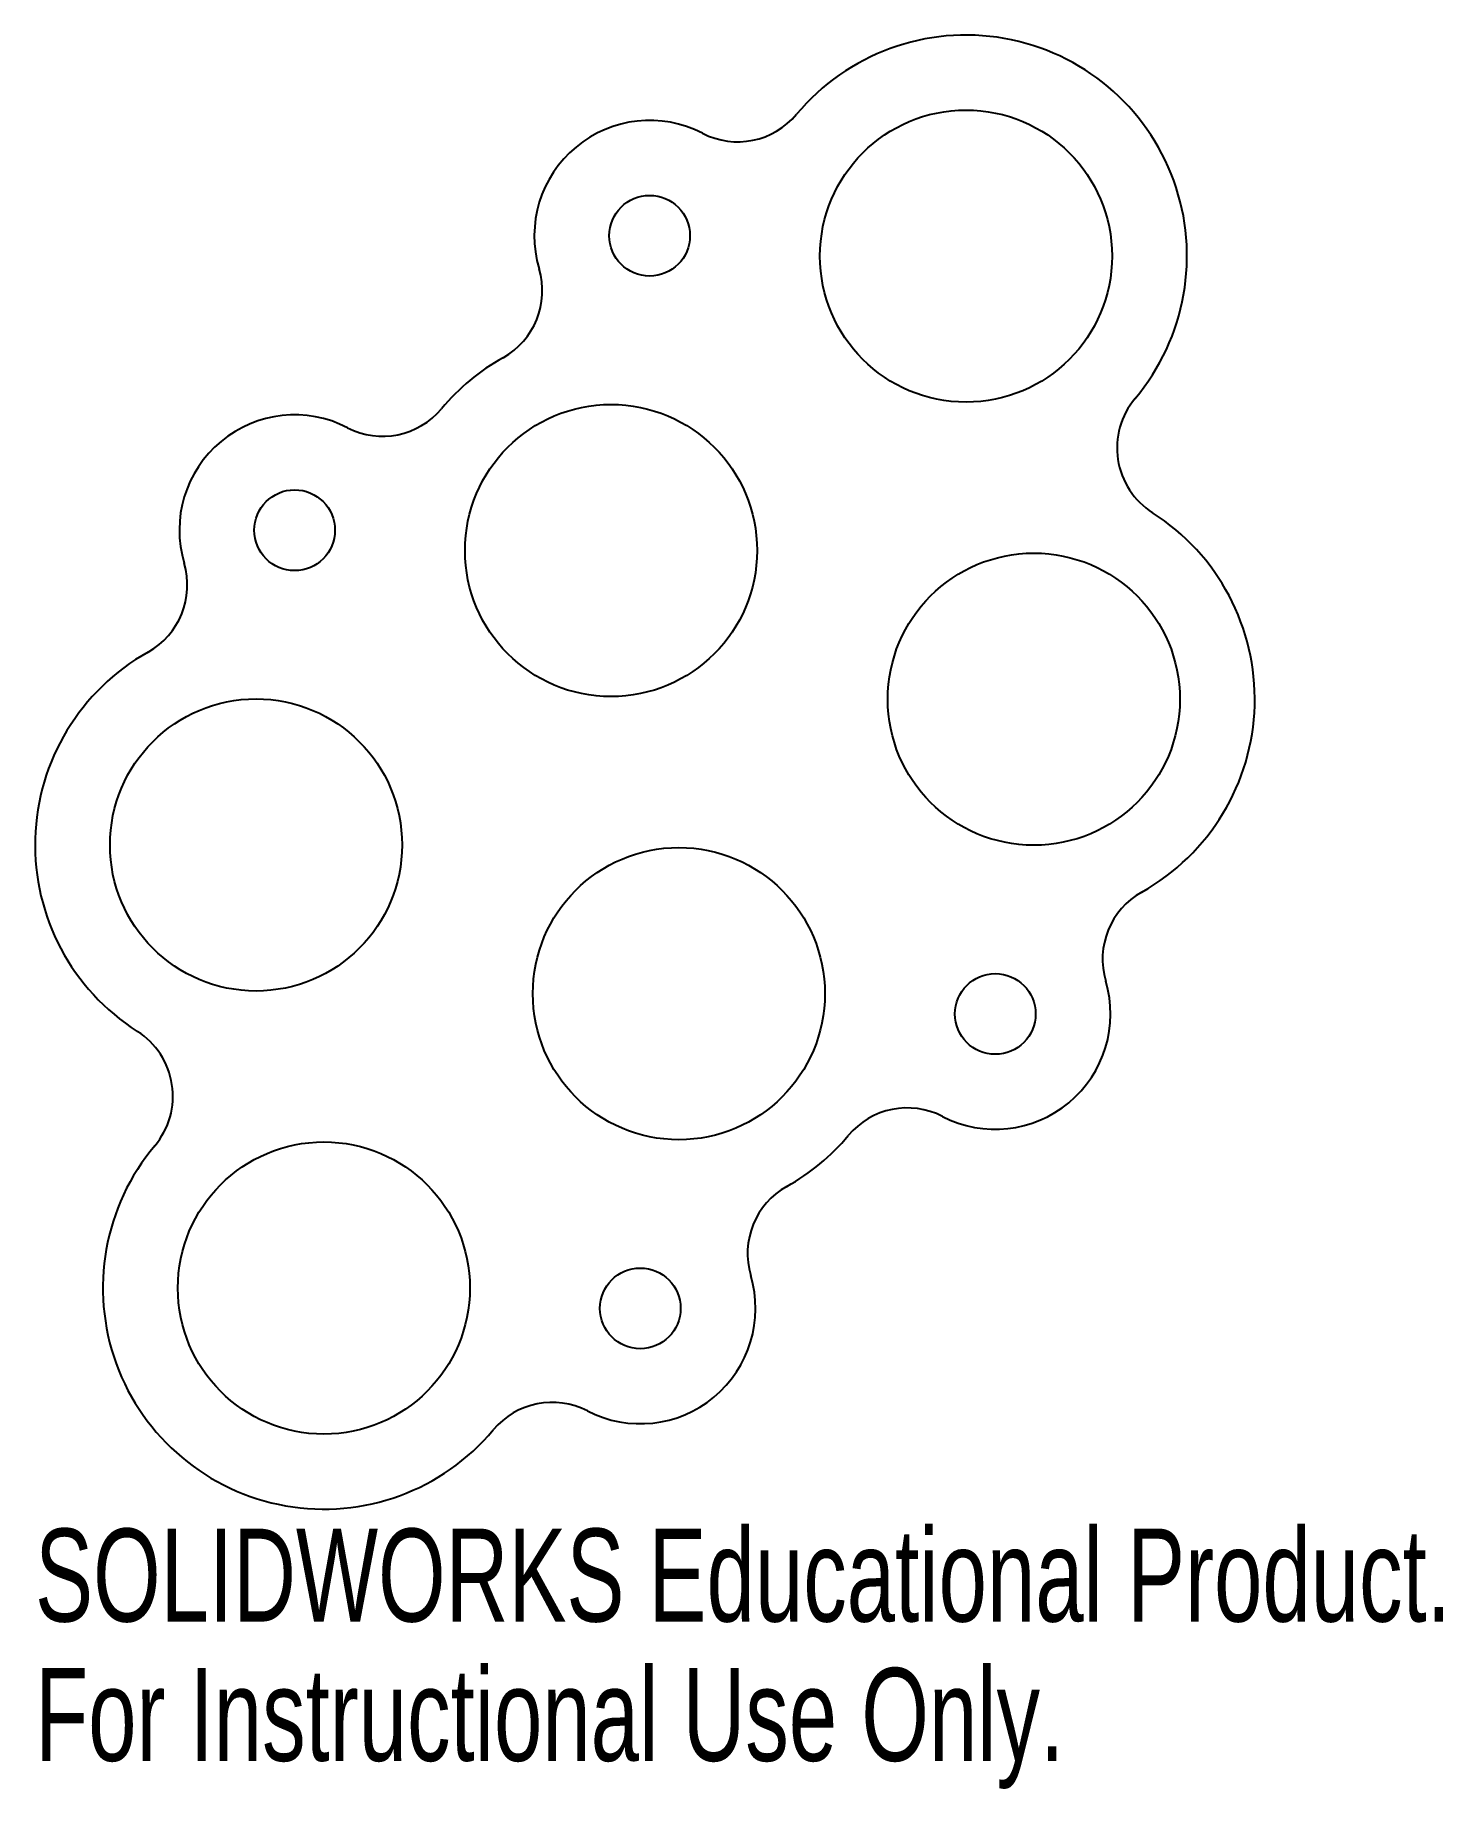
# Model space of a CAD drawing. Header units: millimetres. Extents: x 630.1 to 703.4, y 1201.6 to 1292.8.
import ezdxf

# ---------------------------------------------------------------- set-up
doc = ezdxf.new("R2010")
doc.units = ezdxf.units.MM
doc.styles.add('SLDTEXTSTYLE0', font='TXT', dxfattribs={"width": 0.7})

msp = doc.modelspace()

# ---------------------------------------------------------------- linework, layer by layer
at = {"color": 7, "linetype": 'Continuous', "lineweight": 25}
for centre, radius in [((678.545, 1281.317), 7.6), ((662.079, 1282.375), 2.1), ((660.071, 1265.998), 7.6), ((643.605, 1267.055), 2.1), ((682.074, 1258.262), 7.6), ((641.596, 1250.678), 7.6), ((663.6, 1242.942), 7.6), ((680.066, 1241.885), 2.1), ((645.125, 1227.623), 7.6), ((661.591, 1226.565), 2.1)]:
    msp.add_circle(centre, radius, dxfattribs=at)
for centre, radius, start, end in [((678.545, 1281.317), 11.5, 319.90559, 140.07531), ((666.659, 1291.265), 4, 242.74645, 320.07531), ((662.079, 1282.375), 6, 62.74645, 196.58633), ((652.495, 1279.52), 4, 299.25747, 16.58633), ((660.071, 1265.998), 11.5, 119.25747, 140.07531), ((643.605, 1267.055), 6, 62.74645, 196.58633), ((648.184, 1275.945), 4, 242.74645, 320.07531), ((690.403, 1271.335), 4, 139.90559, 237.49968), ((682.074, 1258.262), 11.5, 299.25747, 57.49968), ((634.021, 1264.201), 4, 299.25747, 16.58633), ((641.596, 1250.678), 11.5, 119.25747, 237.49968), ((689.65, 1244.739), 4, 119.25747, 196.58633), ((680.066, 1241.885), 6, 242.74645, 16.58633), ((633.268, 1237.606), 4, 319.90559, 57.49968), ((675.487, 1232.995), 4, 62.74645, 140.07531), ((645.125, 1227.623), 11.5, 139.90559, 320.07531), ((663.6, 1242.942), 11.5, 299.25747, 320.07531), ((671.175, 1229.42), 4, 119.25747, 196.58633), ((661.591, 1226.565), 6, 242.74645, 16.58633), ((657.012, 1217.675), 4, 62.74645, 140.07531)]:
    msp.add_arc(centre, radius, start, end, dxfattribs=at)

# ---------------------------------------------------------------- texts
at = {"color": 7, "linetype": 'Continuous', "char_height": 4.83362, "attachment_point": 1, "style": 'SLDTEXTSTYLE0'}
for s, insert in [('SOLIDWORKS Educational Product.', (630.096, 1215.103)), ('For Instructional Use Only.', (630.096, 1207.853))]:
    msp.add_mtext(s, dxfattribs=dict(at, insert=insert))

doc.saveas('drawing.dxf')
